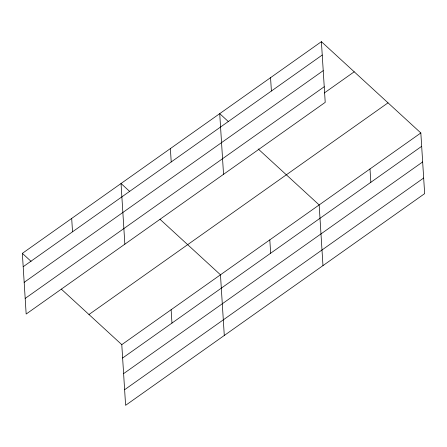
<?xml version="1.0" encoding="UTF-8"?>
<svg xmlns="http://www.w3.org/2000/svg" width="447" height="447" viewBox="0 0 447 447"><rect width="100%" height="100%" fill="white"/><g stroke="black" fill="none" stroke-linecap="round" stroke-linejoin="round"><path stroke-width="0.67" d="M321.399 41.672L325.215 102.352L26.166 314.04L22.35 253.36L321.399 41.672L420.834 132.96L424.65 193.64L125.601 405.328L121.785 344.648L61.312 289.131M23.188 266.725L322.242 55.042M24.172 282.336L323.22 70.654M25.183 298.423L324.231 86.74M324.276 92.993L354.214 71.799M88.97 314.52L388.018 102.838M121.785 344.648L420.834 132.96M122.623 358.013L421.672 146.325M123.607 373.625L422.655 161.943M124.618 389.711L423.667 178.029M228.439 121.651L219.723 113.65L223.539 174.324M258.17 148.946L319.158 204.933L322.974 265.613M129.753 191.506L121.036 183.505L124.853 244.179M159.998 219.27L220.472 274.793L224.288 335.468M22.35 253.36L31.066 261.361M369.993 168.949L370.837 182.315M270.558 77.661L271.402 91.026M269.815 239.866L270.653 253.231M170.38 148.577L171.218 161.943M171.128 309.721L171.966 323.086M71.693 218.432L72.531 231.797"/></g></svg>
